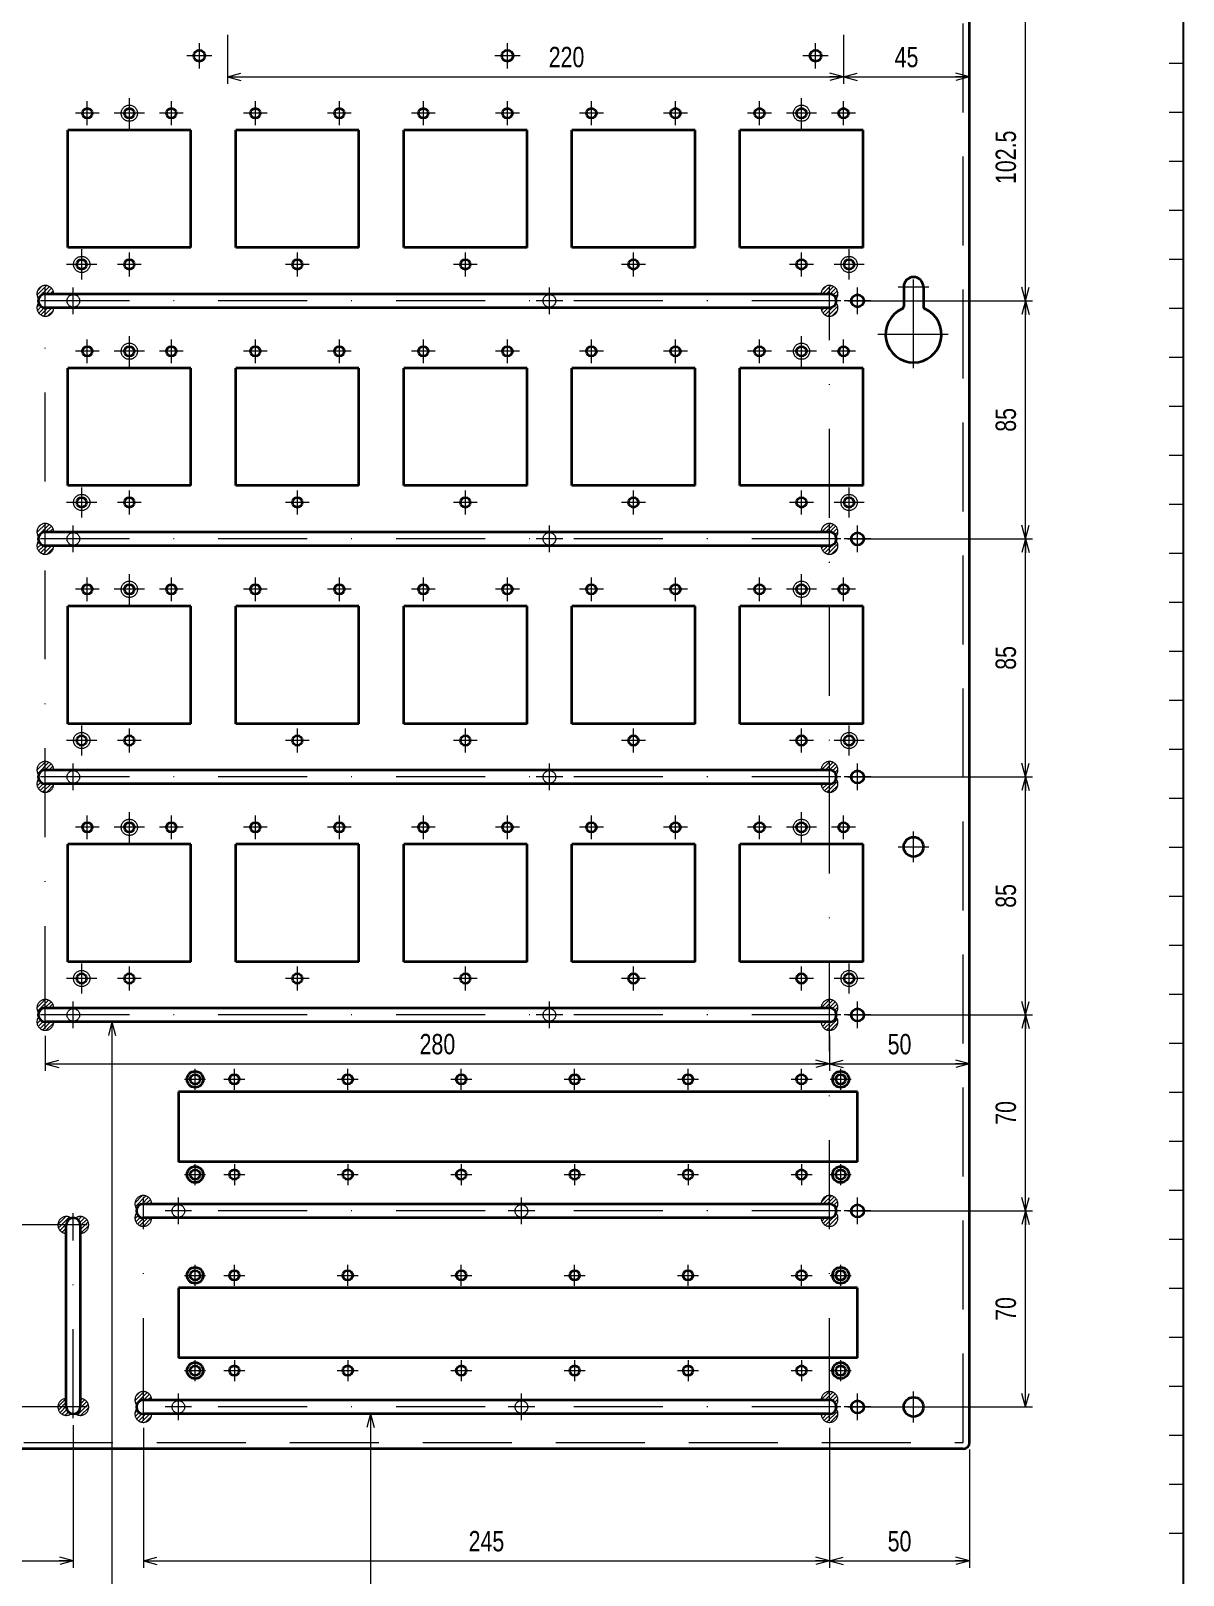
# Model space of a CAD drawing. Header units: millimetres. Extents: x 10 to 832, y 7 to 590.
# Drawn here: x 666.9 to 831.5, y 141 to 361.6 of the extents above; entities that cross this region are included whole.
import ezdxf
from ezdxf.enums import TextEntityAlignment as Align

# ---------------------------------------------------------------- set-up
doc = ezdxf.new("R2010")
doc.units = ezdxf.units.MM
for name, pattern in [('DASHDOT', [25.3, 12.7, -6.3, 0, -6.3]), ('DASHED', [19, 12.7, -6.3]), ('DIVIDE', [31.6, 12.7, -6.3, 0, -6.3, 0, -6.3])]:
    doc.linetypes.add(name, pattern=pattern)
for name, color, linetype in [('GR1_02', 7, 'Continuous'), ('GR1_04', 7, 'Continuous'), ('GR1_13', 7, 'Continuous'), ('GR1_15', 7, 'Continuous'), ('GR1_16', 7, 'Continuous'), ('図面枠B6M', 7, 'Continuous')]:
    doc.layers.add(name, color=color, linetype=linetype)
doc.styles.add('HG丸ｺﾞｼｯｸM-PRO', font='')
doc.styles.get('HG丸ｺﾞｼｯｸM-PRO').set_extended_font_data('HG丸ｺﾞｼｯｸM-PRO')
pattern_1 = [(45, (0, 0), (-0.28284271, 0.28284271), [])]

# ---------------------------------------------------------------- blocks, each defined once
blk = doc.blocks.new('BLKF023')
at = {"layer": '図面枠B6M', "color": 2, "linetype": 'Continuous', "lineweight": 25}
blk.add_line((831.5, 584), (831.5, 15), dxfattribs=at)
at = {"layer": '図面枠B6M', "color": 4, "linetype": 'Continuous', "lineweight": 13}
for p, q in [((829.5, 357), (831.5, 357)), ((829.5, 350), (831.5, 350)), ((829.5, 343), (831.5, 343)), ((829.5, 336), (831.5, 336)), ((829.5, 329), (831.5, 329)), ((829.5, 322), (831.5, 322)), ((829.5, 315), (831.5, 315)), ((829.5, 308), (831.5, 308)), ((829.5, 301), (831.5, 301)), ((829.5, 294), (831.5, 294)), ((829.5, 287), (831.5, 287)), ((829.5, 280), (831.5, 280)), ((829.5, 273), (831.5, 273)), ((829.5, 266), (831.5, 266)), ((829.5, 259), (831.5, 259)), ((829.5, 252), (831.5, 252)), ((829.5, 245), (831.5, 245)), ((829.5, 238), (831.5, 238)), ((829.5, 231), (831.5, 231)), ((829.5, 224), (831.5, 224)), ((829.5, 217), (831.5, 217)), ((829.5, 210), (831.5, 210)), ((829.5, 203), (831.5, 203)), ((829.5, 196), (831.5, 196)), ((829.5, 189), (831.5, 189)), ((829.5, 182), (831.5, 182)), ((829.5, 175), (831.5, 175)), ((829.5, 168), (831.5, 168)), ((829.5, 161), (831.5, 161)), ((829.5, 154), (831.5, 154)), ((829.5, 147), (831.5, 147))]:
    blk.add_line(p, q, dxfattribs=at)
blk = doc.blocks.new('BLKF069')
at = {"layer": 'GR1_02', "color": 3, "linetype": 'Continuous', "lineweight": 35}
for p, q in [((768.2, 330.64), (768.2, 347.44)), ((785.8, 347.44), (768.2, 347.44)), ((785.8, 330.64), (785.8, 347.44)), ((785.8, 330.64), (768.2, 330.64))]:
    blk.add_line(p, q, dxfattribs=at)
blk = doc.blocks.new('BLKF070')
at = {"layer": 'GR1_02', "color": 3, "linetype": 'Continuous', "lineweight": 35}
for p, q in [((744.2, 330.64), (744.2, 347.44)), ((761.8, 347.44), (744.2, 347.44)), ((761.8, 330.64), (761.8, 347.44)), ((761.8, 330.64), (744.2, 330.64))]:
    blk.add_line(p, q, dxfattribs=at)
blk = doc.blocks.new('BLKF071')
at = {"layer": 'GR1_02', "color": 3, "linetype": 'Continuous', "lineweight": 35}
for p, q in [((720.2, 330.64), (720.2, 347.44)), ((737.8, 347.44), (720.2, 347.44)), ((737.8, 330.64), (737.8, 347.44)), ((737.8, 330.64), (720.2, 330.64))]:
    blk.add_line(p, q, dxfattribs=at)
blk = doc.blocks.new('BLKF072')
at = {"layer": 'GR1_02', "color": 3, "linetype": 'Continuous', "lineweight": 35}
for p, q in [((768.2, 262.64), (768.2, 279.44)), ((785.8, 279.44), (768.2, 279.44)), ((785.8, 262.64), (785.8, 279.44)), ((785.8, 262.64), (768.2, 262.64))]:
    blk.add_line(p, q, dxfattribs=at)
blk = doc.blocks.new('BLKF073')
at = {"layer": 'GR1_02', "color": 3, "linetype": 'Continuous', "lineweight": 35}
for p, q in [((744.2, 262.64), (744.2, 279.44)), ((761.8, 279.44), (744.2, 279.44)), ((761.8, 262.64), (761.8, 279.44)), ((761.8, 262.64), (744.2, 262.64))]:
    blk.add_line(p, q, dxfattribs=at)
blk = doc.blocks.new('BLKF074')
at = {"layer": 'GR1_02', "color": 3, "linetype": 'Continuous', "lineweight": 35}
for p, q in [((720.2, 262.64), (720.2, 279.44)), ((737.8, 279.44), (720.2, 279.44)), ((737.8, 262.64), (737.8, 279.44)), ((737.8, 262.64), (720.2, 262.64))]:
    blk.add_line(p, q, dxfattribs=at)
blk = doc.blocks.new('BLKF075')
at = {"layer": 'GR1_02', "color": 3, "linetype": 'Continuous', "lineweight": 35}
for p, q in [((720.2, 228.64), (720.2, 245.44)), ((737.8, 245.44), (720.2, 245.44)), ((737.8, 228.64), (737.8, 245.44)), ((737.8, 228.64), (720.2, 228.64))]:
    blk.add_line(p, q, dxfattribs=at)
blk = doc.blocks.new('BLKF076')
at = {"layer": 'GR1_02', "color": 3, "linetype": 'Continuous', "lineweight": 35}
for p, q in [((744.2, 228.64), (744.2, 245.44)), ((761.8, 245.44), (744.2, 245.44)), ((761.8, 228.64), (761.8, 245.44)), ((761.8, 228.64), (744.2, 228.64))]:
    blk.add_line(p, q, dxfattribs=at)
blk = doc.blocks.new('BLKF078')
at = {"layer": 'GR1_04', "color": 3, "linetype": 'Continuous', "lineweight": 35}
for p, q in [((669, 324.04), (781, 324.04)), ((781, 322.04), (669, 322.04))]:
    blk.add_line(p, q, dxfattribs=at)
for centre, start, end in [((669, 323.04), 90, 270), ((781, 323.04), 270, 90)]:
    blk.add_arc(centre, 1, start, end, dxfattribs=at)
blk = doc.blocks.new('BLKF079')
at = {"layer": 'GR1_04', "color": 3, "linetype": 'Continuous', "lineweight": 35}
for p, q in [((669, 290.04), (781, 290.04)), ((781, 288.04), (669, 288.04))]:
    blk.add_line(p, q, dxfattribs=at)
for centre, start, end in [((669, 289.04), 90, 270), ((781, 289.04), 270, 90)]:
    blk.add_arc(centre, 1, start, end, dxfattribs=at)
blk = doc.blocks.new('BLKF080')
at = {"layer": 'GR1_04', "color": 3, "linetype": 'Continuous', "lineweight": 35}
for p, q in [((669, 256.04), (781, 256.04)), ((781, 254.04), (669, 254.04))]:
    blk.add_line(p, q, dxfattribs=at)
for centre, start, end in [((669, 255.04), 90, 270), ((781, 255.04), 270, 90)]:
    blk.add_arc(centre, 1, start, end, dxfattribs=at)
blk = doc.blocks.new('BLKF081')
at = {"layer": 'GR1_04', "color": 3, "linetype": 'Continuous', "lineweight": 35}
for p, q in [((669, 222.04), (781, 222.04)), ((781, 220.04), (669, 220.04))]:
    blk.add_line(p, q, dxfattribs=at)
for centre, start, end in [((669, 221.04), 90, 270), ((781, 221.04), 270, 90)]:
    blk.add_arc(centre, 1, start, end, dxfattribs=at)
blk = doc.blocks.new('BLKF093')
at = {"layer": 'GR1_02', "color": 3, "linetype": 'Continuous', "lineweight": 35}
for p, q in [((696.2, 262.64), (696.2, 279.44)), ((713.8, 279.44), (696.2, 279.44)), ((713.8, 262.64), (713.8, 279.44)), ((713.8, 262.64), (696.2, 262.64))]:
    blk.add_line(p, q, dxfattribs=at)
blk = doc.blocks.new('BLKF094')
at = {"layer": 'GR1_02', "color": 3, "linetype": 'Continuous', "lineweight": 35}
for p, q in [((672.2, 330.64), (672.2, 347.44)), ((689.8, 347.44), (672.2, 347.44)), ((689.8, 330.64), (689.8, 347.44)), ((689.8, 330.64), (672.2, 330.64))]:
    blk.add_line(p, q, dxfattribs=at)
blk = doc.blocks.new('BLKF095')
at = {"layer": 'GR1_02', "color": 3, "linetype": 'Continuous', "lineweight": 35}
for p, q in [((768.2, 296.64), (768.2, 313.44)), ((785.8, 313.44), (768.2, 313.44)), ((785.8, 296.64), (785.8, 313.44)), ((785.8, 296.64), (768.2, 296.64))]:
    blk.add_line(p, q, dxfattribs=at)
blk = doc.blocks.new('BLKF096')
at = {"layer": 'GR1_02', "color": 3, "linetype": 'Continuous', "lineweight": 35}
for p, q in [((744.2, 296.64), (744.2, 313.44)), ((761.8, 313.44), (744.2, 313.44)), ((761.8, 296.64), (761.8, 313.44)), ((761.8, 296.64), (744.2, 296.64))]:
    blk.add_line(p, q, dxfattribs=at)
blk = doc.blocks.new('BLKF097')
at = {"layer": 'GR1_02', "color": 3, "linetype": 'Continuous', "lineweight": 35}
for p, q in [((720.2, 296.64), (720.2, 313.44)), ((737.8, 313.44), (720.2, 313.44)), ((737.8, 296.64), (737.8, 313.44)), ((737.8, 296.64), (720.2, 296.64))]:
    blk.add_line(p, q, dxfattribs=at)
blk = doc.blocks.new('BLKF098')
at = {"layer": 'GR1_02', "color": 3, "linetype": 'Continuous', "lineweight": 35}
for p, q in [((672.2, 296.64), (672.2, 313.44)), ((689.8, 313.44), (672.2, 313.44)), ((689.8, 296.64), (689.8, 313.44)), ((689.8, 296.64), (672.2, 296.64))]:
    blk.add_line(p, q, dxfattribs=at)
blk = doc.blocks.new('BLKF099')
at = {"layer": 'GR1_02', "color": 3, "linetype": 'Continuous', "lineweight": 35}
for p, q in [((672.2, 228.64), (672.2, 245.44)), ((689.8, 245.44), (672.2, 245.44)), ((689.8, 228.64), (689.8, 245.44)), ((689.8, 228.64), (672.2, 228.64))]:
    blk.add_line(p, q, dxfattribs=at)
blk = doc.blocks.new('BLKF103')
at = {"layer": 'GR1_02', "color": 4, "linetype": 'DASHED', "lineweight": 13}
for p, q in [((800.08, 159.96), (800.08, 410.12)), ((589.92, 159.96), (800.08, 159.96))]:
    blk.add_line(p, q, dxfattribs=at)
at = {"layer": 'GR1_02', "color": 3, "linetype": 'Continuous', "lineweight": 35}
for p, q in [((801, 159.96), (801, 410.12)), ((800.08, 159.04), (589.92, 159.04))]:
    blk.add_line(p, q, dxfattribs=at)
at = {"layer": 'GR1_02', "color": 4, "linetype": 'DASHDOT', "lineweight": 13}
for p, q in [((793, 242.84), (793, 247.24)), ((790.8, 245.04), (795.2, 245.04)), ((793, 162.84), (793, 167.24)), ((790.8, 165.04), (795.2, 165.04))]:
    blk.add_line(p, q, dxfattribs=at)
at = {"layer": 'GR1_02', "color": 3, "linetype": 'Continuous', "lineweight": 35}
for centre in [(793, 245.04), (793, 165.04)]:
    blk.add_circle(centre, 1.4, dxfattribs=at)
blk.add_arc((800.08, 159.96), 0.92, 270, 0, dxfattribs=at)
blk = doc.blocks.new('BLKF105')
at = {"layer": 'GR1_02', "color": 3, "linetype": 'Continuous', "lineweight": 35}
for p, q in [((785, 182.04), (688, 182.04)), ((688, 182.04), (688, 172.04)), ((785, 172.04), (785, 182.04)), ((785, 172.04), (688, 172.04))]:
    blk.add_line(p, q, dxfattribs=at)
blk = doc.blocks.new('BLKF106')
at = {"layer": 'GR1_02', "color": 3, "linetype": 'Continuous', "lineweight": 35}
for p, q in [((785, 210.04), (688, 210.04)), ((688, 210.04), (688, 200.04)), ((785, 200.04), (785, 210.04)), ((785, 200.04), (688, 200.04))]:
    blk.add_line(p, q, dxfattribs=at)
blk = doc.blocks.new('BLKF107')
at = {"layer": 'GR1_02', "color": 3, "linetype": 'Continuous', "lineweight": 35}
for p, q in [((672.2, 262.64), (672.2, 279.44)), ((689.8, 279.44), (672.2, 279.44)), ((689.8, 262.64), (689.8, 279.44)), ((689.8, 262.64), (672.2, 262.64))]:
    blk.add_line(p, q, dxfattribs=at)
blk = doc.blocks.new('BLKF108')
at = {"layer": 'GR1_02', "color": 3, "linetype": 'Continuous', "lineweight": 35}
for p, q in [((696.2, 228.64), (696.2, 245.44)), ((713.8, 245.44), (696.2, 245.44)), ((713.8, 228.64), (713.8, 245.44)), ((713.8, 228.64), (696.2, 228.64))]:
    blk.add_line(p, q, dxfattribs=at)
blk = doc.blocks.new('BLKF109')
at = {"layer": 'GR1_02', "color": 3, "linetype": 'Continuous', "lineweight": 35}
for p, q in [((696.2, 296.64), (696.2, 313.44)), ((713.8, 313.44), (696.2, 313.44)), ((713.8, 296.64), (713.8, 313.44)), ((713.8, 296.64), (696.2, 296.64))]:
    blk.add_line(p, q, dxfattribs=at)
blk = doc.blocks.new('BLKF110')
at = {"layer": 'GR1_02', "color": 3, "linetype": 'Continuous', "lineweight": 35}
for p, q in [((696.2, 330.64), (696.2, 347.44)), ((713.8, 347.44), (696.2, 347.44)), ((713.8, 330.64), (713.8, 347.44)), ((713.8, 330.64), (696.2, 330.64))]:
    blk.add_line(p, q, dxfattribs=at)
blk = doc.blocks.new('BLKF121')
at = {"layer": 'GR1_02', "color": 3, "linetype": 'Continuous', "lineweight": 35}
for p, q in [((768.2, 228.64), (768.2, 245.44)), ((785.8, 245.44), (768.2, 245.44)), ((785.8, 228.64), (785.8, 245.44)), ((785.8, 228.64), (768.2, 228.64))]:
    blk.add_line(p, q, dxfattribs=at)
blk = doc.blocks.new('BLKF122')
at = {"layer": 'GR1_02', "color": 4, "linetype": 'DASHED', "lineweight": 13}
for centre in [(673, 323.04), (741, 323.04)]:
    blk.add_circle(centre, 0.9, dxfattribs=at)
at = {"layer": 'GR1_02', "color": 3, "linetype": 'Continuous', "lineweight": 35}
blk.add_circle((785, 323.04), 0.9, dxfattribs=at)
blk = doc.blocks.new('BLKF123')
at = {"layer": 'GR1_02', "color": 4, "linetype": 'DASHED', "lineweight": 13}
for centre in [(673, 289.04), (741, 289.04)]:
    blk.add_circle(centre, 0.9, dxfattribs=at)
at = {"layer": 'GR1_02', "color": 3, "linetype": 'Continuous', "lineweight": 35}
blk.add_circle((785, 289.04), 0.9, dxfattribs=at)
blk = doc.blocks.new('BLKF124')
at = {"layer": 'GR1_02', "color": 4, "linetype": 'DASHED', "lineweight": 13}
for centre in [(673, 255.04), (741, 255.04)]:
    blk.add_circle(centre, 0.9, dxfattribs=at)
at = {"layer": 'GR1_02', "color": 3, "linetype": 'Continuous', "lineweight": 35}
blk.add_circle((785, 255.04), 0.9, dxfattribs=at)
blk = doc.blocks.new('BLKF125')
at = {"layer": 'GR1_02', "color": 4, "linetype": 'DASHED', "lineweight": 13}
for centre in [(673, 221.04), (741, 221.04)]:
    blk.add_circle(centre, 0.9, dxfattribs=at)
at = {"layer": 'GR1_02', "color": 3, "linetype": 'Continuous', "lineweight": 35}
blk.add_circle((785, 221.04), 0.9, dxfattribs=at)
blk = doc.blocks.new('BLKF126')
at = {"layer": 'GR1_02', "color": 4, "linetype": 'DASHED', "lineweight": 13}
for centre in [(688, 193.04), (737, 193.04)]:
    blk.add_circle(centre, 0.9, dxfattribs=at)
at = {"layer": 'GR1_02', "color": 3, "linetype": 'Continuous', "lineweight": 35}
blk.add_circle((785, 193.04), 0.9, dxfattribs=at)
blk = doc.blocks.new('BLKF127')
at = {"layer": 'GR1_02', "color": 4, "linetype": 'DASHED', "lineweight": 13}
for centre in [(688, 165.04), (737, 165.04)]:
    blk.add_circle(centre, 0.9, dxfattribs=at)
at = {"layer": 'GR1_02', "color": 3, "linetype": 'Continuous', "lineweight": 35}
blk.add_circle((785, 165.04), 0.9, dxfattribs=at)
blk = doc.blocks.new('BLKF141')
at = {"layer": 'GR1_02', "color": 4, "linetype": 'DASHDOT', "lineweight": 13}
for p, q in [((793, 313.41), (793, 327.24)), ((790.8, 325.04), (795.2, 325.04)), ((797.95, 318.24), (787.92, 318.24))]:
    blk.add_line(p, q, dxfattribs=at)
at = {"layer": 'GR1_02', "color": 3, "linetype": 'Continuous', "lineweight": 35}
for p, q in [((791.6, 325.04), (791.6, 322.25)), ((794.4, 325.04), (794.4, 322.25))]:
    blk.add_line(p, q, dxfattribs=at)
for centre, radius, start, end in [((793, 325.04), 1.4, 0, 180), ((791.2, 322.25), 0.4, 294.1477, 0), ((794.8, 322.25), 0.4, 180, 245.8523), ((793, 318.24), 4, 114.1477, 65.8523)]:
    blk.add_arc(centre, radius, start, end, dxfattribs=at)
blk = doc.blocks.new('BLKF142')
at = {"layer": 'GR1_04', "color": 3, "linetype": 'Continuous', "lineweight": 35}
for p, q in [((683, 194.04), (781, 194.04)), ((781, 192.04), (683, 192.04))]:
    blk.add_line(p, q, dxfattribs=at)
for centre, start, end in [((683, 193.04), 90, 270), ((781, 193.04), 270, 90)]:
    blk.add_arc(centre, 1, start, end, dxfattribs=at)
blk = doc.blocks.new('BLKF143')
at = {"layer": 'GR1_04', "color": 3, "linetype": 'Continuous', "lineweight": 35}
for p, q in [((683, 166.04), (781, 166.04)), ((781, 164.04), (683, 164.04))]:
    blk.add_line(p, q, dxfattribs=at)
for centre, start, end in [((683, 165.04), 90, 270), ((781, 165.04), 270, 90)]:
    blk.add_arc(centre, 1, start, end, dxfattribs=at)
blk = doc.blocks.new('BLKF175')
at = {"layer": 'GR1_04', "color": 3, "linetype": 'Continuous', "lineweight": 35}
for p, q in [((672, 165.04), (672, 191.04)), ((674, 191.04), (674, 165.04))]:
    blk.add_line(p, q, dxfattribs=at)
for centre, start, end in [((673, 191.04), 0, 180), ((673, 165.04), 180, 0)]:
    blk.add_arc(centre, 1, start, end, dxfattribs=at)
blk = doc.blocks.new('FXTIP_ARROW_S')
at = {"color": 0, "linetype": 'Continuous', "lineweight": -2}
for q in [(-1, 0), (-0.97, 0.26), (-0.97, -0.26)]:
    blk.add_line((0, 0), q, dxfattribs=at)
blk = doc.blocks.new('FXTIP_ARROW_E')
at = {"color": 0, "linetype": 'Continuous', "lineweight": -2}
for q in [(-1, 0), (-0.97, 0.26), (-0.97, -0.26)]:
    blk.add_line((0, 0), q, dxfattribs=at)

msp = doc.modelspace()

# ---------------------------------------------------------------- hatches: boundary and pattern name
at = {"layer": 'GR1_13', "linetype": 'DIVIDE', "lineweight": 13}
h = msp.add_hatch(dxfattribs=at)
h.set_pattern_fill('_USER', color=4, scale=0.4, angle=45, style=0, pattern_type=0)
h.set_pattern_definition(pattern_1)
edge = h.paths.add_edge_path(flags=0)
edge.add_arc((669, 322.04), 1.2, 143.1301, 360)
edge.add_line((670.2, 322.04), (669, 322.04))
edge.add_arc((669, 323.04), 1, 196.2602, 270, ccw=False)
edge = h.paths.add_edge_path(flags=0)
edge.add_arc((669, 324.04), 1.2, 0, 216.8699, ccw=False)
edge.add_line((670.2, 324.04), (669, 324.04))
edge.add_arc((669, 323.04), 1, 90, 163.7398)
h = msp.add_hatch(dxfattribs=at)
h.set_pattern_fill('_USER', color=4, scale=0.4, angle=45, style=0, pattern_type=0)
h.set_pattern_definition(pattern_1)
edge = h.paths.add_edge_path(flags=0)
edge.add_arc((781, 324.04), 1.2, 323.1301, 540)
edge.add_line((779.8, 324.04), (781, 324.04))
edge.add_arc((781, 323.04), 1, 16.2602, 90, ccw=False)
edge = h.paths.add_edge_path(flags=0)
edge.add_arc((781, 322.04), 1.2, -180, 36.8699, ccw=False)
edge.add_line((779.8, 322.04), (781, 322.04))
edge.add_arc((781, 323.04), 1, 270, 343.7398)
h = msp.add_hatch(dxfattribs=at)
h.set_pattern_fill('_USER', color=4, scale=0.4, angle=45, style=0, pattern_type=0)
h.set_pattern_definition(pattern_1)
edge = h.paths.add_edge_path(flags=0)
edge.add_arc((669, 288.04), 1.2, 143.1301, 360)
edge.add_line((670.2, 288.04), (669, 288.04))
edge.add_arc((669, 289.04), 1, 196.2602, 270, ccw=False)
edge = h.paths.add_edge_path(flags=0)
edge.add_arc((669, 290.04), 1.2, 0, 216.8699, ccw=False)
edge.add_line((670.2, 290.04), (669, 290.04))
edge.add_arc((669, 289.04), 1, 90, 163.7398)
h = msp.add_hatch(dxfattribs=at)
h.set_pattern_fill('_USER', color=4, scale=0.4, angle=45, style=0, pattern_type=0)
h.set_pattern_definition(pattern_1)
edge = h.paths.add_edge_path(flags=0)
edge.add_arc((781, 290.04), 1.2, 323.1301, 540)
edge.add_line((779.8, 290.04), (781, 290.04))
edge.add_arc((781, 289.04), 1, 16.2602, 90, ccw=False)
edge = h.paths.add_edge_path(flags=0)
edge.add_arc((781, 288.04), 1.2, -180, 36.8699, ccw=False)
edge.add_line((779.8, 288.04), (781, 288.04))
edge.add_arc((781, 289.04), 1, 270, 343.7398)
h = msp.add_hatch(dxfattribs=at)
h.set_pattern_fill('_USER', color=4, scale=0.4, angle=45, style=0, pattern_type=0)
h.set_pattern_definition(pattern_1)
edge = h.paths.add_edge_path(flags=0)
edge.add_arc((669, 254.04), 1.2, 143.1301, 360)
edge.add_line((670.2, 254.04), (669, 254.04))
edge.add_arc((669, 255.04), 1, 196.2602, 270, ccw=False)
edge = h.paths.add_edge_path(flags=0)
edge.add_arc((669, 256.04), 1.2, 0, 216.8699, ccw=False)
edge.add_line((670.2, 256.04), (669, 256.04))
edge.add_arc((669, 255.04), 1, 90, 163.7398)
h = msp.add_hatch(dxfattribs=at)
h.set_pattern_fill('_USER', color=4, scale=0.4, angle=45, style=0, pattern_type=0)
h.set_pattern_definition(pattern_1)
edge = h.paths.add_edge_path(flags=0)
edge.add_arc((781, 256.04), 1.2, 323.1301, 540)
edge.add_line((779.8, 256.04), (781, 256.04))
edge.add_arc((781, 255.04), 1, 16.2602, 90, ccw=False)
edge = h.paths.add_edge_path(flags=0)
edge.add_arc((781, 254.04), 1.2, -180, 36.8699, ccw=False)
edge.add_line((779.8, 254.04), (781, 254.04))
edge.add_arc((781, 255.04), 1, 270, 343.7398)
h = msp.add_hatch(dxfattribs=at)
h.set_pattern_fill('_USER', color=4, scale=0.4, angle=45, style=0, pattern_type=0)
h.set_pattern_definition(pattern_1)
edge = h.paths.add_edge_path(flags=0)
edge.add_arc((669, 220.04), 1.2, 143.1301, 360)
edge.add_line((670.2, 220.04), (669, 220.04))
edge.add_arc((669, 221.04), 1, 196.2602, 270, ccw=False)
edge = h.paths.add_edge_path(flags=0)
edge.add_arc((669, 222.04), 1.2, 0, 216.8699, ccw=False)
edge.add_line((670.2, 222.04), (669, 222.04))
edge.add_arc((669, 221.04), 1, 90, 163.7398)
h = msp.add_hatch(dxfattribs=at)
h.set_pattern_fill('_USER', color=4, scale=0.4, angle=45, style=0, pattern_type=0)
h.set_pattern_definition(pattern_1)
edge = h.paths.add_edge_path(flags=0)
edge.add_arc((781, 222.04), 1.2, 323.1301, 540)
edge.add_line((779.8, 222.04), (781, 222.04))
edge.add_arc((781, 221.04), 1, 16.2602, 90, ccw=False)
edge = h.paths.add_edge_path(flags=0)
edge.add_arc((781, 220.04), 1.2, -180, 36.8699, ccw=False)
edge.add_line((779.8, 220.04), (781, 220.04))
edge.add_arc((781, 221.04), 1, 270, 343.7398)
h = msp.add_hatch(dxfattribs=at)
h.set_pattern_fill('_USER', color=4, scale=0.4, angle=45, style=0, pattern_type=0)
h.set_pattern_definition(pattern_1)
edge = h.paths.add_edge_path(flags=0)
edge.add_arc((683, 192.04), 1.2, 143.1301, 360)
edge.add_line((684.2, 192.04), (683, 192.04))
edge.add_arc((683, 193.04), 1, 196.2602, 270, ccw=False)
edge = h.paths.add_edge_path(flags=0)
edge.add_arc((683, 194.04), 1.2, 0, 216.8699, ccw=False)
edge.add_line((684.2, 194.04), (683, 194.04))
edge.add_arc((683, 193.04), 1, 90, 163.7398)
h = msp.add_hatch(dxfattribs=at)
h.set_pattern_fill('_USER', color=4, scale=0.4, angle=45, style=0, pattern_type=0)
h.set_pattern_definition(pattern_1)
edge = h.paths.add_edge_path(flags=0)
edge.add_arc((781, 194.04), 1.2, 323.1301, 540)
edge.add_line((779.8, 194.04), (781, 194.04))
edge.add_arc((781, 193.04), 1, 16.2602, 90, ccw=False)
edge = h.paths.add_edge_path(flags=0)
edge.add_arc((781, 192.04), 1.2, -180, 36.8699, ccw=False)
edge.add_line((779.8, 192.04), (781, 192.04))
edge.add_arc((781, 193.04), 1, 270, 343.7398)
h = msp.add_hatch(dxfattribs=at)
h.set_pattern_fill('_USER', color=4, scale=0.4, angle=45, style=0, pattern_type=0)
h.set_pattern_definition(pattern_1)
edge = h.paths.add_edge_path(flags=0)
edge.add_arc((672, 191.04), 1.2, 53.1301, 270)
edge.add_line((672, 189.84), (672, 191.04))
edge.add_arc((673, 191.04), 1, 106.2602, 180, ccw=False)
edge = h.paths.add_edge_path(flags=0)
edge.add_arc((674, 191.04), 1.2, -90, 126.8699, ccw=False)
edge.add_line((674, 189.84), (674, 191.04))
edge.add_arc((673, 191.04), 1, 360, 433.7398)
h = msp.add_hatch(dxfattribs=at)
h.set_pattern_fill('_USER', color=4, scale=0.4, angle=45, style=0, pattern_type=0)
h.set_pattern_definition(pattern_1)
edge = h.paths.add_edge_path(flags=0)
edge.add_arc((674, 165.04), 1.2, 233.1301, 450)
edge.add_line((674, 166.24), (674, 165.04))
edge.add_arc((673, 165.04), 1, -73.7398, 0, ccw=False)
edge = h.paths.add_edge_path(flags=0)
edge.add_arc((672, 165.04), 1.2, 90, 306.8699, ccw=False)
edge.add_line((672, 166.24), (672, 165.04))
edge.add_arc((673, 165.04), 1, 180, 253.7398)
h = msp.add_hatch(dxfattribs=at)
h.set_pattern_fill('_USER', color=4, scale=0.4, angle=45, style=0, pattern_type=0)
h.set_pattern_definition(pattern_1)
edge = h.paths.add_edge_path(flags=0)
edge.add_arc((683, 164.04), 1.2, 143.1301, 360)
edge.add_line((684.2, 164.04), (683, 164.04))
edge.add_arc((683, 165.04), 1, 196.2602, 270, ccw=False)
edge = h.paths.add_edge_path(flags=0)
edge.add_arc((683, 166.04), 1.2, 0, 216.8699, ccw=False)
edge.add_line((684.2, 166.04), (683, 166.04))
edge.add_arc((683, 165.04), 1, 90, 163.7398)
h = msp.add_hatch(dxfattribs=at)
h.set_pattern_fill('_USER', color=4, scale=0.4, angle=45, style=0, pattern_type=0)
h.set_pattern_definition(pattern_1)
edge = h.paths.add_edge_path(flags=0)
edge.add_arc((781, 166.04), 1.2, 323.1301, 540)
edge.add_line((779.8, 166.04), (781, 166.04))
edge.add_arc((781, 165.04), 1, 16.2602, 90, ccw=False)
edge = h.paths.add_edge_path(flags=0)
edge.add_arc((781, 164.04), 1.2, -180, 36.8699, ccw=False)
edge.add_line((779.8, 164.04), (781, 164.04))
edge.add_arc((781, 165.04), 1, 270, 343.7398)

# ---------------------------------------------------------------- linework, layer by layer
at = {"layer": 'GR1_02', "color": 4, "linetype": 'DASHDOT', "lineweight": 13}
for p, q in [((691, 356.24), (691, 359.84)), ((735, 356.24), (735, 359.84)), ((779, 356.24), (779, 359.84)), ((692.8, 358.04), (689.2, 358.04)), ((736.8, 358.04), (733.2, 358.04)), ((780.8, 358.04), (777.2, 358.04)), ((675, 348.14), (675, 351.54)), ((681, 347.68), (681, 352)), ((687, 348.14), (687, 351.54)), ((699, 348.14), (699, 351.54)), ((711, 348.14), (711, 351.54)), ((723, 348.14), (723, 351.54)), ((735, 348.14), (735, 351.54)), ((747, 348.14), (747, 351.54)), ((759, 348.14), (759, 351.54)), ((771, 348.14), (771, 351.54)), ((777, 347.68), (777, 352)), ((783, 348.14), (783, 351.54)), ((676.7, 349.84), (673.3, 349.84)), ((683.16, 349.84), (678.84, 349.84)), ((688.7, 349.84), (685.3, 349.84)), ((700.7, 349.84), (697.3, 349.84)), ((712.7, 349.84), (709.3, 349.84)), ((724.7, 349.84), (721.3, 349.84)), ((736.7, 349.84), (733.3, 349.84)), ((748.7, 349.84), (745.3, 349.84)), ((760.7, 349.84), (757.3, 349.84)), ((772.7, 349.84), (769.3, 349.84)), ((779.16, 349.84), (774.84, 349.84)), ((784.7, 349.84), (781.3, 349.84)), ((674.2, 326.08), (674.2, 330.4)), ((681, 326.54), (681, 329.94)), ((705, 326.54), (705, 329.94)), ((729, 326.54), (729, 329.94)), ((753, 326.54), (753, 329.94)), ((777, 326.54), (777, 329.94)), ((783.8, 326.08), (783.8, 330.4)), ((676.36, 328.24), (672.04, 328.24)), ((682.7, 328.24), (679.3, 328.24)), ((706.7, 328.24), (703.3, 328.24)), ((730.7, 328.24), (727.3, 328.24)), ((754.7, 328.24), (751.3, 328.24)), ((778.7, 328.24), (775.3, 328.24)), ((785.96, 328.24), (781.64, 328.24)), ((673, 321.14), (673, 324.94)), ((741, 321.14), (741, 324.94)), ((785, 321.14), (785, 324.94)), ((674.9, 323.04), (671.1, 323.04)), ((742.9, 323.04), (739.1, 323.04)), ((786.9, 323.04), (783.1, 323.04)), ((681, 313.68), (681, 318)), ((777, 313.68), (777, 318)), ((676.7, 315.84), (673.3, 315.84)), ((675, 314.14), (675, 317.54)), ((683.16, 315.84), (678.84, 315.84)), ((688.7, 315.84), (685.3, 315.84)), ((687, 314.14), (687, 317.54)), ((700.7, 315.84), (697.3, 315.84)), ((699, 314.14), (699, 317.54)), ((712.7, 315.84), (709.3, 315.84)), ((711, 314.14), (711, 317.54)), ((724.7, 315.84), (721.3, 315.84)), ((723, 314.14), (723, 317.54)), ((736.7, 315.84), (733.3, 315.84)), ((735, 314.14), (735, 317.54)), ((748.7, 315.84), (745.3, 315.84)), ((747, 314.14), (747, 317.54)), ((760.7, 315.84), (757.3, 315.84)), ((759, 314.14), (759, 317.54)), ((772.7, 315.84), (769.3, 315.84)), ((771, 314.14), (771, 317.54)), ((779.16, 315.84), (774.84, 315.84)), ((784.7, 315.84), (781.3, 315.84)), ((783, 314.14), (783, 317.54)), ((674.2, 292.08), (674.2, 296.4)), ((681, 292.54), (681, 295.94)), ((705, 292.54), (705, 295.94)), ((729, 292.54), (729, 295.94)), ((753, 292.54), (753, 295.94)), ((777, 292.54), (777, 295.94)), ((783.8, 292.08), (783.8, 296.4)), ((676.36, 294.24), (672.04, 294.24)), ((682.7, 294.24), (679.3, 294.24)), ((706.7, 294.24), (703.3, 294.24)), ((730.7, 294.24), (727.3, 294.24)), ((754.7, 294.24), (751.3, 294.24)), ((778.7, 294.24), (775.3, 294.24)), ((785.96, 294.24), (781.64, 294.24)), ((674.9, 289.04), (671.1, 289.04)), ((673, 287.14), (673, 290.94)), ((742.9, 289.04), (739.1, 289.04)), ((741, 287.14), (741, 290.94)), ((786.9, 289.04), (783.1, 289.04)), ((785, 287.14), (785, 290.94)), ((675, 280.14), (675, 283.54)), ((681, 279.68), (681, 284)), ((687, 280.14), (687, 283.54)), ((699, 280.14), (699, 283.54)), ((711, 280.14), (711, 283.54)), ((723, 280.14), (723, 283.54)), ((735, 280.14), (735, 283.54)), ((747, 280.14), (747, 283.54)), ((759, 280.14), (759, 283.54)), ((771, 280.14), (771, 283.54)), ((777, 279.68), (777, 284)), ((783, 280.14), (783, 283.54)), ((676.7, 281.84), (673.3, 281.84)), ((683.16, 281.84), (678.84, 281.84)), ((688.7, 281.84), (685.3, 281.84)), ((700.7, 281.84), (697.3, 281.84)), ((712.7, 281.84), (709.3, 281.84)), ((724.7, 281.84), (721.3, 281.84)), ((736.7, 281.84), (733.3, 281.84)), ((748.7, 281.84), (745.3, 281.84)), ((760.7, 281.84), (757.3, 281.84)), ((772.7, 281.84), (769.3, 281.84)), ((779.16, 281.84), (774.84, 281.84)), ((784.7, 281.84), (781.3, 281.84)), ((674.2, 258.08), (674.2, 262.4)), ((681, 258.54), (681, 261.94)), ((705, 258.54), (705, 261.94)), ((729, 258.54), (729, 261.94)), ((753, 258.54), (753, 261.94)), ((777, 258.54), (777, 261.94)), ((783.8, 258.08), (783.8, 262.4)), ((676.36, 260.24), (672.04, 260.24)), ((682.7, 260.24), (679.3, 260.24)), ((706.7, 260.24), (703.3, 260.24)), ((730.7, 260.24), (727.3, 260.24)), ((754.7, 260.24), (751.3, 260.24)), ((778.7, 260.24), (775.3, 260.24)), ((785.96, 260.24), (781.64, 260.24)), ((673, 253.14), (673, 256.94)), ((741, 253.14), (741, 256.94)), ((785, 253.14), (785, 256.94)), ((674.9, 255.04), (671.1, 255.04)), ((742.9, 255.04), (739.1, 255.04)), ((786.9, 255.04), (783.1, 255.04)), ((675, 246.14), (675, 249.54)), ((681, 245.68), (681, 250)), ((687, 246.14), (687, 249.54)), ((699, 246.14), (699, 249.54)), ((711, 246.14), (711, 249.54)), ((723, 246.14), (723, 249.54)), ((735, 246.14), (735, 249.54)), ((747, 246.14), (747, 249.54)), ((759, 246.14), (759, 249.54)), ((771, 246.14), (771, 249.54)), ((777, 245.68), (777, 250)), ((783, 246.14), (783, 249.54)), ((676.7, 247.84), (673.3, 247.84)), ((683.16, 247.84), (678.84, 247.84)), ((688.7, 247.84), (685.3, 247.84)), ((700.7, 247.84), (697.3, 247.84)), ((712.7, 247.84), (709.3, 247.84)), ((724.7, 247.84), (721.3, 247.84)), ((736.7, 247.84), (733.3, 247.84)), ((748.7, 247.84), (745.3, 247.84)), ((760.7, 247.84), (757.3, 247.84)), ((772.7, 247.84), (769.3, 247.84)), ((779.16, 247.84), (774.84, 247.84)), ((784.7, 247.84), (781.3, 247.84)), ((674.2, 224.08), (674.2, 228.4)), ((681, 224.54), (681, 227.94)), ((705, 224.54), (705, 227.94)), ((729, 224.54), (729, 227.94)), ((753, 224.54), (753, 227.94)), ((777, 224.54), (777, 227.94)), ((783.8, 224.08), (783.8, 228.4)), ((676.36, 226.24), (672.04, 226.24)), ((682.7, 226.24), (679.3, 226.24)), ((706.7, 226.24), (703.3, 226.24)), ((730.7, 226.24), (727.3, 226.24)), ((754.7, 226.24), (751.3, 226.24)), ((778.7, 226.24), (775.3, 226.24)), ((785.96, 226.24), (781.64, 226.24)), ((673, 219.14), (673, 222.94)), ((741, 219.14), (741, 222.94)), ((785, 219.14), (785, 222.94)), ((674.9, 221.04), (671.1, 221.04)), ((742.9, 221.04), (739.1, 221.04)), ((786.9, 221.04), (783.1, 221.04)), ((688.9, 211.84), (691.9, 211.84)), ((690.4, 210.34), (690.4, 213.34)), ((694.5, 211.84), (697.5, 211.84)), ((696, 210.34), (696, 213.34)), ((710.7, 211.84), (713.7, 211.84)), ((712.2, 210.34), (712.2, 213.34)), ((726.9, 211.84), (729.9, 211.84)), ((728.4, 210.34), (728.4, 213.34)), ((743.1, 211.84), (746.1, 211.84)), ((744.6, 210.34), (744.6, 213.34)), ((759.3, 211.84), (762.3, 211.84)), ((760.8, 210.34), (760.8, 213.34)), ((775.5, 211.84), (778.5, 211.84)), ((777, 210.34), (777, 213.34)), ((781.1, 211.84), (784.1, 211.84)), ((782.6, 210.34), (782.6, 213.34)), ((690.4, 196.74), (690.4, 199.74)), ((696, 199.74), (696, 196.74)), ((712.2, 199.74), (712.2, 196.74)), ((728.4, 199.74), (728.4, 196.74)), ((744.6, 199.74), (744.6, 196.74)), ((760.8, 199.74), (760.8, 196.74)), ((777, 199.74), (777, 196.74)), ((782.6, 196.74), (782.6, 199.74)), ((688.9, 198.24), (691.9, 198.24)), ((694.5, 198.24), (697.5, 198.24)), ((710.7, 198.24), (713.7, 198.24)), ((726.9, 198.24), (729.9, 198.24)), ((743.1, 198.24), (746.1, 198.24)), ((759.3, 198.24), (762.3, 198.24)), ((775.5, 198.24), (778.5, 198.24)), ((781.1, 198.24), (784.1, 198.24)), ((688, 191.14), (688, 194.94)), ((737, 191.14), (737, 194.94)), ((785, 191.14), (785, 194.94)), ((689.9, 193.04), (686.1, 193.04)), ((738.9, 193.04), (735.1, 193.04)), ((786.9, 193.04), (783.1, 193.04)), ((690.4, 182.34), (690.4, 185.34)), ((696, 182.34), (696, 185.34)), ((712.2, 182.34), (712.2, 185.34)), ((728.4, 182.34), (728.4, 185.34)), ((744.6, 182.34), (744.6, 185.34)), ((760.8, 182.34), (760.8, 185.34)), ((777, 182.34), (777, 185.34)), ((782.6, 182.34), (782.6, 185.34)), ((688.9, 183.84), (691.9, 183.84)), ((694.5, 183.84), (697.5, 183.84)), ((710.7, 183.84), (713.7, 183.84)), ((726.9, 183.84), (729.9, 183.84)), ((743.1, 183.84), (746.1, 183.84)), ((759.3, 183.84), (762.3, 183.84)), ((775.5, 183.84), (778.5, 183.84)), ((781.1, 183.84), (784.1, 183.84)), ((688.9, 170.24), (691.9, 170.24)), ((690.4, 168.74), (690.4, 171.74)), ((694.5, 170.24), (697.5, 170.24)), ((696, 171.74), (696, 168.74)), ((710.7, 170.24), (713.7, 170.24)), ((712.2, 171.74), (712.2, 168.74)), ((726.9, 170.24), (729.9, 170.24)), ((728.4, 171.74), (728.4, 168.74)), ((743.1, 170.24), (746.1, 170.24)), ((744.6, 171.74), (744.6, 168.74)), ((759.3, 170.24), (762.3, 170.24)), ((760.8, 171.74), (760.8, 168.74)), ((775.5, 170.24), (778.5, 170.24)), ((777, 171.74), (777, 168.74)), ((781.1, 170.24), (784.1, 170.24)), ((782.6, 168.74), (782.6, 171.74)), ((688, 163.14), (688, 166.94)), ((737, 163.14), (737, 166.94)), ((785, 163.14), (785, 166.94)), ((689.9, 165.04), (686.1, 165.04)), ((738.9, 165.04), (735.1, 165.04)), ((786.9, 165.04), (783.1, 165.04))]:
    msp.add_line(p, q, dxfattribs=at)
at = {"layer": 'GR1_02', "color": 3, "linetype": 'Continuous', "lineweight": 35}
for centre, radius in [((691, 358.04), 0.8), ((735, 358.04), 0.8), ((779, 358.04), 0.8), ((675, 349.84), 0.7), ((681, 349.84), 0.7), ((687, 349.84), 0.7), ((699, 349.84), 0.7), ((711, 349.84), 0.7), ((723, 349.84), 0.7), ((735, 349.84), 0.7), ((747, 349.84), 0.7), ((759, 349.84), 0.7), ((771, 349.84), 0.7), ((777, 349.84), 0.7), ((783, 349.84), 0.7), ((674.2, 328.24), 0.7), ((681, 328.24), 0.7), ((705, 328.24), 0.7), ((729, 328.24), 0.7), ((753, 328.24), 0.7), ((777, 328.24), 0.7), ((783.8, 328.24), 0.7), ((675, 315.84), 0.7), ((681, 315.84), 0.7), ((687, 315.84), 0.7), ((699, 315.84), 0.7), ((711, 315.84), 0.7), ((723, 315.84), 0.7), ((735, 315.84), 0.7), ((747, 315.84), 0.7), ((759, 315.84), 0.7), ((771, 315.84), 0.7), ((777, 315.84), 0.7), ((783, 315.84), 0.7), ((674.2, 294.24), 0.7), ((681, 294.24), 0.7), ((705, 294.24), 0.7), ((729, 294.24), 0.7), ((753, 294.24), 0.7), ((777, 294.24), 0.7), ((783.8, 294.24), 0.7), ((675, 281.84), 0.7), ((681, 281.84), 0.7), ((687, 281.84), 0.7), ((699, 281.84), 0.7), ((711, 281.84), 0.7), ((723, 281.84), 0.7), ((735, 281.84), 0.7), ((747, 281.84), 0.7), ((759, 281.84), 0.7), ((771, 281.84), 0.7), ((777, 281.84), 0.7), ((783, 281.84), 0.7), ((674.2, 260.24), 0.7), ((681, 260.24), 0.7), ((705, 260.24), 0.7), ((729, 260.24), 0.7), ((753, 260.24), 0.7), ((777, 260.24), 0.7), ((783.8, 260.24), 0.7), ((675, 247.84), 0.7), ((681, 247.84), 0.7), ((687, 247.84), 0.7), ((699, 247.84), 0.7), ((711, 247.84), 0.7), ((723, 247.84), 0.7), ((735, 247.84), 0.7), ((747, 247.84), 0.7), ((759, 247.84), 0.7), ((771, 247.84), 0.7), ((777, 247.84), 0.7), ((783, 247.84), 0.7), ((674.2, 226.24), 0.7), ((681, 226.24), 0.7), ((705, 226.24), 0.7), ((729, 226.24), 0.7), ((753, 226.24), 0.7), ((777, 226.24), 0.7), ((783.8, 226.24), 0.7), ((690.4, 211.84), 1.16), ((690.4, 211.84), 0.7), ((696, 211.84), 0.7), ((712.2, 211.84), 0.7), ((728.4, 211.84), 0.7), ((744.6, 211.84), 0.7), ((760.8, 211.84), 0.7), ((777, 211.84), 0.7), ((782.6, 211.84), 1.16), ((782.6, 211.84), 0.7), ((690.4, 198.24), 1.16), ((690.4, 198.24), 0.7), ((696, 198.24), 0.7), ((712.2, 198.24), 0.7), ((728.4, 198.24), 0.7), ((744.6, 198.24), 0.7), ((760.8, 198.24), 0.7), ((777, 198.24), 0.7), ((782.6, 198.24), 1.16), ((782.6, 198.24), 0.7), ((690.4, 183.84), 1.16), ((690.4, 183.84), 0.7), ((696, 183.84), 0.7), ((712.2, 183.84), 0.7), ((728.4, 183.84), 0.7), ((744.6, 183.84), 0.7), ((760.8, 183.84), 0.7), ((777, 183.84), 0.7), ((782.6, 183.84), 1.16), ((782.6, 183.84), 0.7), ((690.4, 170.24), 1.16), ((690.4, 170.24), 0.7), ((696, 170.24), 0.7), ((712.2, 170.24), 0.7), ((728.4, 170.24), 0.7), ((744.6, 170.24), 0.7), ((760.8, 170.24), 0.7), ((777, 170.24), 0.7), ((782.6, 170.24), 1.16), ((782.6, 170.24), 0.7)]:
    msp.add_circle(centre, radius, dxfattribs=at)
at = {"layer": 'GR1_02', "color": 4, "linetype": 'DASHED', "lineweight": 13}
for centre in [(681, 349.84), (777, 349.84), (674.2, 328.24), (783.8, 328.24), (681, 315.84), (777, 315.84), (674.2, 294.24), (783.8, 294.24), (681, 281.84), (777, 281.84), (674.2, 260.24), (783.8, 260.24), (681, 247.84), (777, 247.84), (674.2, 226.24), (783.8, 226.24)]:
    msp.add_circle(centre, 1.16, dxfattribs=at)
at = {"layer": 'GR1_04', "color": 4, "linetype": 'DASHDOT', "lineweight": 13}
for p, q in [((669, 321.04), (669, 325.04)), ((781, 321.04), (781, 325.04)), ((782.6, 323.04), (667.3, 323.04)), ((782.6, 289.04), (667.3, 289.04)), ((669, 287.04), (669, 291.04)), ((781, 287.04), (781, 291.04)), ((669, 253.04), (669, 257.04)), ((781, 253.04), (781, 257.04)), ((782.6, 255.04), (667.3, 255.04)), ((669, 219.04), (669, 223.04)), ((781, 219.04), (781, 223.04)), ((782.6, 221.04), (667.3, 221.04)), ((683, 191.04), (683, 195.04)), ((781, 191.04), (781, 195.04)), ((673, 163.44), (673, 192.74)), ((782.6, 193.04), (681.3, 193.04)), ((675, 191.04), (671, 191.04)), ((683, 163.04), (683, 167.04)), ((781, 163.04), (781, 167.04)), ((675, 165.04), (671, 165.04)), ((782.6, 165.04), (681.3, 165.04))]:
    msp.add_line(p, q, dxfattribs=at)
at = {"layer": 'GR1_13', "color": 4, "linetype": 'DIVIDE', "lineweight": 13}
for centre, start, end in [((669, 324.04), 360, 216.8699), ((781, 324.04), 323.1301, 180), ((669, 322.04), 143.1301, 360), ((781, 322.04), 180, 36.8699), ((669, 290.04), 360, 216.8699), ((781, 290.04), 323.1301, 180), ((669, 288.04), 143.1301, 360), ((781, 288.04), 180, 36.8699), ((669, 256.04), 360, 216.8699), ((781, 256.04), 323.1301, 180), ((669, 254.04), 143.1301, 360), ((781, 254.04), 180, 36.8699), ((669, 222.04), 360, 216.8699), ((781, 222.04), 323.1301, 180), ((669, 220.04), 143.1301, 360), ((781, 220.04), 180, 36.8699), ((683, 194.04), 360, 216.8699), ((781, 194.04), 323.1301, 180), ((672, 191.04), 53.1301, 270), ((674, 191.04), 270, 126.8699), ((683, 192.04), 143.1301, 360), ((781, 192.04), 180, 36.8699), ((672, 165.04), 90, 306.8699), ((674, 165.04), 233.1301, 90), ((683, 166.04), 360, 216.8699), ((781, 166.04), 323.1301, 180), ((683, 164.04), 143.1301, 360), ((781, 164.04), 180, 36.8699)]:
    msp.add_arc(centre, 1.2, start, end, dxfattribs=at)
at = {"layer": 'GR1_15', "color": 4, "linetype": 'Continuous', "lineweight": 13}
for p, q in [((678.52, 220.04), (678.52, 111.04)), ((715.46, 164.04), (715.46, 111.04))]:
    msp.add_line(p, q, dxfattribs=at)
at = {"layer": 'GR1_16', "color": 4, "linetype": 'Continuous', "lineweight": 13}
for p, q in [((809, 323.04), (809, 364.04)), ((695, 361.04), (695, 354.04)), ((783, 361.04), (783, 354.04)), ((695, 355.04), (783, 355.04)), ((783, 355.04), (801, 355.04)), ((783.6, 323.04), (810, 323.04)), ((809, 289.04), (809, 323.04)), ((783.6, 289.04), (810, 289.04)), ((809, 255.04), (809, 289.04)), ((783.6, 255.04), (810, 255.04)), ((809, 221.04), (809, 255.04)), ((783.6, 221.04), (810, 221.04)), ((809, 193.04), (809, 221.04)), ((669, 218.04), (669, 213.04)), ((781, 218.04), (781, 213.04)), ((669, 214.04), (781, 214.04)), ((781, 214.04), (801, 214.04)), ((783.6, 193.04), (810, 193.04)), ((809, 165.04), (809, 193.04)), ((783.6, 165.04), (810, 165.04)), ((673, 162.44), (673, 142.04)), ((683, 162.04), (683, 142.04)), ((781, 162.04), (781, 142.04)), ((801, 158.96), (801, 142.04)), ((657, 143.04), (673, 143.04)), ((683, 143.04), (781, 143.04)), ((781, 143.04), (801, 143.04))]:
    msp.add_line(p, q, dxfattribs=at)
at = {"layer": 'GR1_16', "color": 4, "linetype": 'DASHDOT', "lineweight": 13}
for p, q in [((669, 221.04), (669, 323.04)), ((781, 165.04), (781, 323.04)), ((683, 165.04), (683, 193.04)), ((673, 191.04), (625, 191.04)), ((673, 165.04), (603.7, 165.04))]:
    msp.add_line(p, q, dxfattribs=at)

# ---------------------------------------------------------------- block references
at = {"layer": 'GR1_02', "color": 3, "linetype": 'Continuous', "lineweight": 13}
msp.add_blockref('BLKF103', (0, 0), dxfattribs=at)
at = {"layer": 'GR1_02', "color": 3, "linetype": 'Continuous', "lineweight": 35}
for name in ['BLKF094', 'BLKF110', 'BLKF071', 'BLKF070', 'BLKF069', 'BLKF141', 'BLKF098', 'BLKF109', 'BLKF097', 'BLKF096', 'BLKF095', 'BLKF107', 'BLKF093', 'BLKF074', 'BLKF073', 'BLKF072', 'BLKF099', 'BLKF108', 'BLKF075', 'BLKF076', 'BLKF121', 'BLKF106', 'BLKF105']:
    msp.add_blockref(name, (0, 0), dxfattribs=at)
at = {"layer": 'GR1_02', "color": 4, "linetype": 'DASHED', "lineweight": 13}
for name in ['BLKF122', 'BLKF123', 'BLKF124', 'BLKF125', 'BLKF126', 'BLKF127']:
    msp.add_blockref(name, (0, 0), dxfattribs=at)
at = {"layer": 'GR1_04', "color": 3, "linetype": 'Continuous', "lineweight": 35}
for name in ['BLKF078', 'BLKF079', 'BLKF080', 'BLKF081', 'BLKF175', 'BLKF142', 'BLKF143']:
    msp.add_blockref(name, (0, 0), dxfattribs=at)
at = {"layer": 'GR1_15', "color": 4, "linetype": 'Continuous', "lineweight": 13, "xscale": 2, "yscale": 2, "rotation": 90}
for p in [(678.52, 220.04), (715.46, 164.04)]:
    msp.add_blockref('FXTIP_ARROW_S', p, dxfattribs=at)
at = {"layer": 'GR1_16', "color": 4, "linetype": 'Continuous', "lineweight": 13, "xscale": 2, "yscale": 2}
for name, p, rotation in [('FXTIP_ARROW_S', (695, 355.04), 180), ('FXTIP_ARROW_E', (783, 355.04), 360), ('FXTIP_ARROW_S', (783, 355.04), 180), ('FXTIP_ARROW_E', (801, 355.04), 360), ('FXTIP_ARROW_S', (809, 323.04), 270), ('FXTIP_ARROW_E', (809, 323.04), 90), ('FXTIP_ARROW_S', (809, 289.04), 270), ('FXTIP_ARROW_E', (809, 289.04), 90), ('FXTIP_ARROW_S', (809, 255.04), 270), ('FXTIP_ARROW_E', (809, 255.04), 90), ('FXTIP_ARROW_S', (809, 221.04), 270), ('FXTIP_ARROW_E', (809, 221.04), 90), ('FXTIP_ARROW_S', (669, 214.04), 180), ('FXTIP_ARROW_E', (781, 214.04), 360), ('FXTIP_ARROW_S', (781, 214.04), 180), ('FXTIP_ARROW_E', (801, 214.04), 360), ('FXTIP_ARROW_S', (809, 193.04), 270), ('FXTIP_ARROW_E', (809, 193.04), 90), ('FXTIP_ARROW_S', (809, 165.04), 270), ('FXTIP_ARROW_E', (673, 143.04), 360), ('FXTIP_ARROW_S', (683, 143.04), 180), ('FXTIP_ARROW_E', (781, 143.04), 360), ('FXTIP_ARROW_S', (781, 143.04), 180), ('FXTIP_ARROW_E', (801, 143.04), 360)]:
    msp.add_blockref(name, p, dxfattribs=dict(at, rotation=rotation))
at = {"layer": '図面枠B6M', "color": 4, "linetype": 'Continuous', "lineweight": 13}
msp.add_blockref('BLKF023', (0, 0), dxfattribs=at)

# ---------------------------------------------------------------- texts
at = {"layer": 'GR1_16', "color": 3, "linetype": 'Continuous', "lineweight": 35, "style": 'HG丸ｺﾞｼｯｸM-PRO'}
for s, rotation, width, p in [('220', 0, 0.784542, (743.44, 355.54)), ('45', 0, 0.784542, (792, 355.54)), ('102.5', 90, 0.7847, (808.5, 343.54)), ('85', 90, 0.784542, (808.5, 306.04)), ('85', 90, 0.784542, (808.5, 272.04)), ('85', 90, 0.784542, (808.5, 238.04)), ('280', 0, 0.784542, (725, 214.54)), ('50', 0, 0.784542, (791, 214.54)), ('70', 90, 0.784542, (808.5, 207.04)), ('70', 90, 0.784542, (808.5, 179.04)), ('245', 0, 0.784542, (732, 143.54)), ('50', 0, 0.784542, (791, 143.54))]:
    msp.add_text(s, height=2.909, rotation=rotation, dxfattribs=dict(at, width=width)).set_placement(p, align=Align.BOTTOM_CENTER)

doc.saveas('drawing.dxf')
